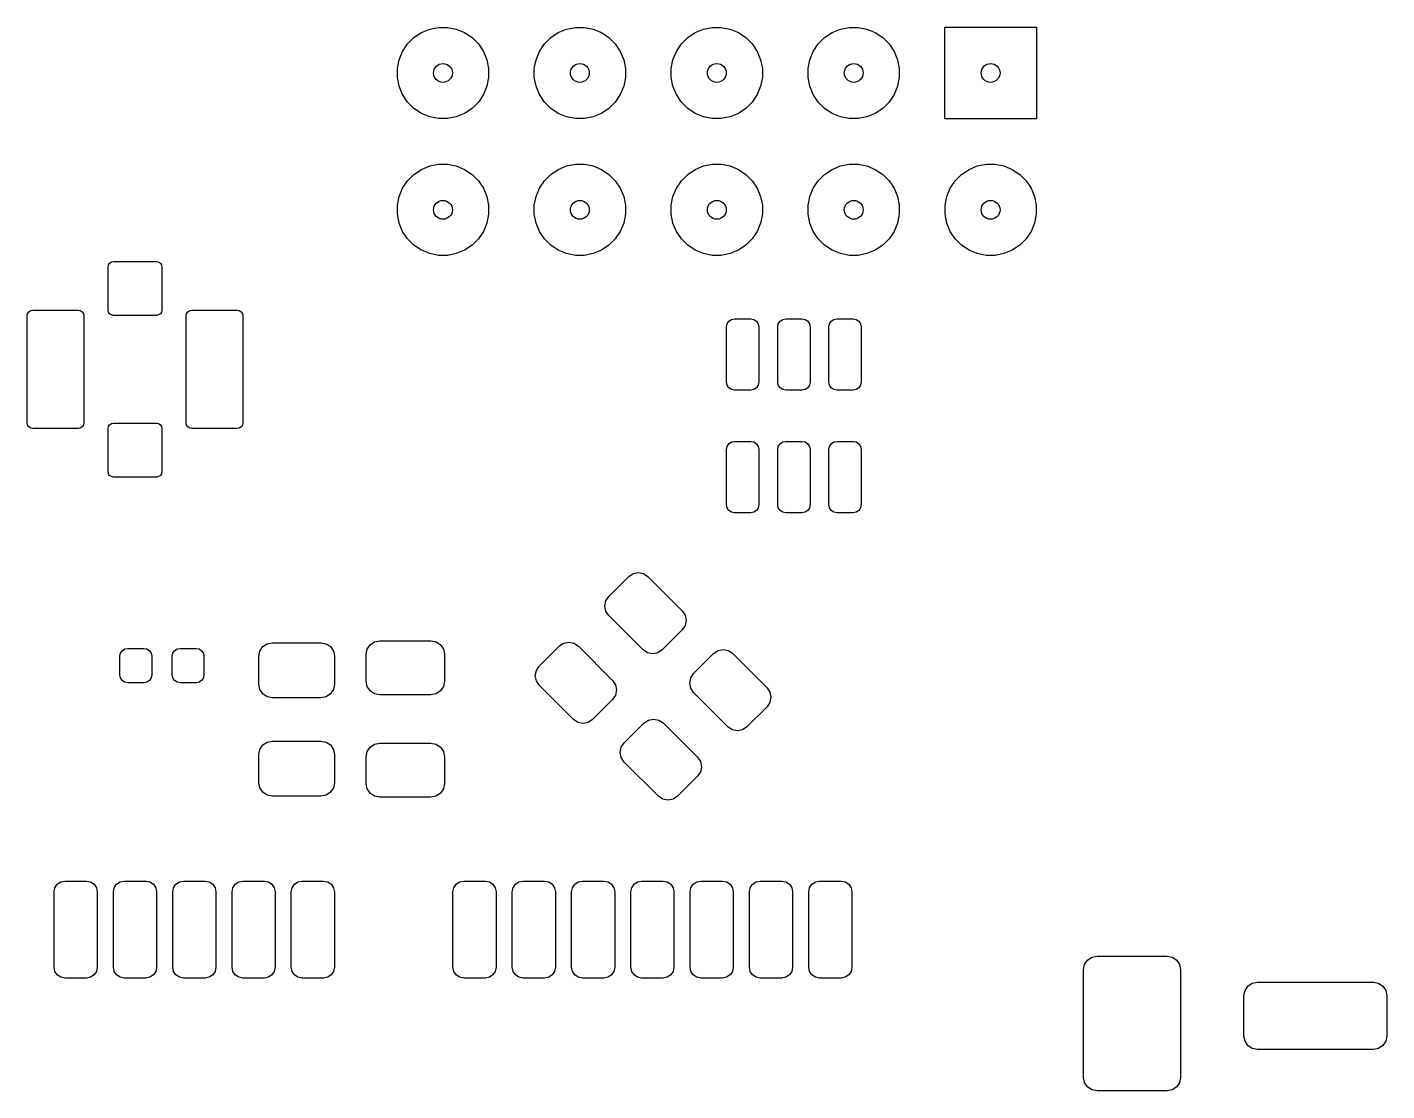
# Model space of a CAD drawing. Header units: inches. Extents: x -1.73 to 1.75, y 0.03 to 4.64.
# Drawn here: x 0.233 to 1.226, y 3.859 to 4.636 of the extents above; entities that cross this region are included whole.
import ezdxf

# ---------------------------------------------------------------- set-up
doc = ezdxf.new("R2010")
doc.units = ezdxf.units.IN
doc.header["$MEASUREMENT"] = 0
doc.layers.add('BLACK', color=250, linetype='CONTINUOUS')

msp = doc.modelspace()

# ---------------------------------------------------------------- linework, layer by layer
at = {"layer": 'BLACK', "linetype": 'CONTINUOUS'}
for p, q in [((0.51114, 4.62359), (0.51578, 4.62823)), ((0.51578, 4.62823), (0.52123, 4.63188)), ((0.52123, 4.63188), (0.52729, 4.63439)), ((0.52729, 4.63439), (0.53373, 4.63567)), ((0.53373, 4.63567), (0.54029, 4.63567)), ((0.54029, 4.63567), (0.54672, 4.63439)), ((0.54672, 4.63439), (0.55278, 4.63188)), ((0.55278, 4.63188), (0.55824, 4.62823)), ((0.55824, 4.62823), (0.56288, 4.62359)), ((0.61114, 4.62359), (0.61578, 4.62823)), ((0.61578, 4.62823), (0.62123, 4.63188)), ((0.62123, 4.63188), (0.62729, 4.63439)), ((0.62729, 4.63439), (0.63373, 4.63567)), ((0.63373, 4.63567), (0.64029, 4.63567)), ((0.64029, 4.63567), (0.64672, 4.63439)), ((0.64672, 4.63439), (0.65278, 4.63188)), ((0.65278, 4.63188), (0.65824, 4.62823)), ((0.65824, 4.62823), (0.66288, 4.62359)), ((0.71114, 4.62359), (0.71578, 4.62823)), ((0.71578, 4.62823), (0.72123, 4.63188)), ((0.72123, 4.63188), (0.72729, 4.63439)), ((0.72729, 4.63439), (0.73373, 4.63567)), ((0.73373, 4.63567), (0.74029, 4.63567)), ((0.74029, 4.63567), (0.74672, 4.63439)), ((0.74672, 4.63439), (0.75278, 4.63188)), ((0.75278, 4.63188), (0.75824, 4.62823)), ((0.75824, 4.62823), (0.76288, 4.62359)), ((0.81114, 4.62359), (0.81578, 4.62823)), ((0.81578, 4.62823), (0.82123, 4.63188)), ((0.82123, 4.63188), (0.82729, 4.63439)), ((0.82729, 4.63439), (0.83373, 4.63567)), ((0.83373, 4.63567), (0.84029, 4.63567)), ((0.84029, 4.63567), (0.84672, 4.63439)), ((0.84672, 4.63439), (0.85278, 4.63188)), ((0.85278, 4.63188), (0.85824, 4.62823)), ((0.85824, 4.62823), (0.86288, 4.62359)), ((0.90354, 4.5689), (0.90354, 4.63583)), ((0.90354, 4.63583), (0.97047, 4.63583)), ((0.97047, 4.63583), (0.97047, 4.5689)), ((0.50498, 4.61208), (0.50749, 4.61814)), ((0.50749, 4.61814), (0.51114, 4.62359)), ((0.56288, 4.62359), (0.56652, 4.61814)), ((0.56652, 4.61814), (0.56903, 4.61208)), ((0.60498, 4.61208), (0.60749, 4.61814)), ((0.60749, 4.61814), (0.61114, 4.62359)), ((0.66288, 4.62359), (0.66652, 4.61814)), ((0.66652, 4.61814), (0.66903, 4.61208)), ((0.70498, 4.61208), (0.70749, 4.61814)), ((0.70749, 4.61814), (0.71114, 4.62359)), ((0.76288, 4.62359), (0.76652, 4.61814)), ((0.76652, 4.61814), (0.76903, 4.61208)), ((0.80498, 4.61208), (0.80749, 4.61814)), ((0.80749, 4.61814), (0.81114, 4.62359)), ((0.86288, 4.62359), (0.86652, 4.61814)), ((0.86652, 4.61814), (0.86903, 4.61208)), ((0.5037, 4.60564), (0.50498, 4.61208)), ((0.56903, 4.61208), (0.57031, 4.60564)), ((0.6037, 4.60564), (0.60498, 4.61208)), ((0.66903, 4.61208), (0.67031, 4.60564)), ((0.7037, 4.60564), (0.70498, 4.61208)), ((0.76903, 4.61208), (0.77031, 4.60564)), ((0.8037, 4.60564), (0.80498, 4.61208)), ((0.86903, 4.61208), (0.87031, 4.60564)), ((0.5037, 4.59908), (0.5037, 4.60564)), ((0.50498, 4.59265), (0.5037, 4.59908)), ((0.57031, 4.59908), (0.56903, 4.59265)), ((0.57031, 4.60564), (0.57031, 4.59908)), ((0.6037, 4.59908), (0.6037, 4.60564)), ((0.60498, 4.59265), (0.6037, 4.59908)), ((0.67031, 4.59908), (0.66903, 4.59265)), ((0.67031, 4.60564), (0.67031, 4.59908)), ((0.7037, 4.59908), (0.7037, 4.60564)), ((0.70498, 4.59265), (0.7037, 4.59908)), ((0.77031, 4.59908), (0.76903, 4.59265)), ((0.77031, 4.60564), (0.77031, 4.59908)), ((0.8037, 4.59908), (0.8037, 4.60564)), ((0.80498, 4.59265), (0.8037, 4.59908)), ((0.87031, 4.59908), (0.86903, 4.59265)), ((0.87031, 4.60564), (0.87031, 4.59908)), ((0.50749, 4.58659), (0.50498, 4.59265)), ((0.56903, 4.59265), (0.56652, 4.58659)), ((0.60749, 4.58659), (0.60498, 4.59265)), ((0.66903, 4.59265), (0.66652, 4.58659)), ((0.70749, 4.58659), (0.70498, 4.59265)), ((0.76903, 4.59265), (0.76652, 4.58659)), ((0.80749, 4.58659), (0.80498, 4.59265)), ((0.86903, 4.59265), (0.86652, 4.58659)), ((0.51114, 4.58113), (0.50749, 4.58659)), ((0.51578, 4.57649), (0.51114, 4.58113)), ((0.56288, 4.58113), (0.55824, 4.57649)), ((0.56652, 4.58659), (0.56288, 4.58113)), ((0.61114, 4.58113), (0.60749, 4.58659)), ((0.61578, 4.57649), (0.61114, 4.58113)), ((0.66288, 4.58113), (0.65824, 4.57649)), ((0.66652, 4.58659), (0.66288, 4.58113)), ((0.71114, 4.58113), (0.70749, 4.58659)), ((0.71578, 4.57649), (0.71114, 4.58113)), ((0.76288, 4.58113), (0.75824, 4.57649)), ((0.76652, 4.58659), (0.76288, 4.58113)), ((0.81114, 4.58113), (0.80749, 4.58659)), ((0.81578, 4.57649), (0.81114, 4.58113)), ((0.86288, 4.58113), (0.85824, 4.57649)), ((0.86652, 4.58659), (0.86288, 4.58113)), ((0.52123, 4.57285), (0.51578, 4.57649)), ((0.52729, 4.57034), (0.52123, 4.57285)), ((0.53373, 4.56906), (0.52729, 4.57034)), ((0.54029, 4.56906), (0.53373, 4.56906)), ((0.54672, 4.57034), (0.54029, 4.56906)), ((0.55278, 4.57285), (0.54672, 4.57034)), ((0.55824, 4.57649), (0.55278, 4.57285)), ((0.62123, 4.57285), (0.61578, 4.57649)), ((0.62729, 4.57034), (0.62123, 4.57285)), ((0.63373, 4.56906), (0.62729, 4.57034)), ((0.64029, 4.56906), (0.63373, 4.56906)), ((0.64672, 4.57034), (0.64029, 4.56906)), ((0.65278, 4.57285), (0.64672, 4.57034)), ((0.65824, 4.57649), (0.65278, 4.57285)), ((0.72123, 4.57285), (0.71578, 4.57649)), ((0.72729, 4.57034), (0.72123, 4.57285)), ((0.73373, 4.56906), (0.72729, 4.57034)), ((0.74029, 4.56906), (0.73373, 4.56906)), ((0.74672, 4.57034), (0.74029, 4.56906)), ((0.75278, 4.57285), (0.74672, 4.57034)), ((0.75824, 4.57649), (0.75278, 4.57285)), ((0.82123, 4.57285), (0.81578, 4.57649)), ((0.82729, 4.57034), (0.82123, 4.57285)), ((0.83373, 4.56906), (0.82729, 4.57034)), ((0.84029, 4.56906), (0.83373, 4.56906)), ((0.84672, 4.57034), (0.84029, 4.56906)), ((0.85278, 4.57285), (0.84672, 4.57034)), ((0.85824, 4.57649), (0.85278, 4.57285)), ((0.97047, 4.5689), (0.90354, 4.5689)), ((0.51578, 4.52823), (0.52123, 4.53188)), ((0.52123, 4.53188), (0.52729, 4.53439)), ((0.52729, 4.53439), (0.53373, 4.53567)), ((0.53373, 4.53567), (0.54029, 4.53567)), ((0.54029, 4.53567), (0.54672, 4.53439)), ((0.54672, 4.53439), (0.55278, 4.53188)), ((0.55278, 4.53188), (0.55824, 4.52823)), ((0.61578, 4.52823), (0.62123, 4.53188)), ((0.62123, 4.53188), (0.62729, 4.53439)), ((0.62729, 4.53439), (0.63373, 4.53567)), ((0.63373, 4.53567), (0.64029, 4.53567)), ((0.64029, 4.53567), (0.64672, 4.53439)), ((0.64672, 4.53439), (0.65278, 4.53188)), ((0.65278, 4.53188), (0.65824, 4.52823)), ((0.71578, 4.52823), (0.72123, 4.53188)), ((0.72123, 4.53188), (0.72729, 4.53439)), ((0.72729, 4.53439), (0.73373, 4.53567)), ((0.73373, 4.53567), (0.74029, 4.53567)), ((0.74029, 4.53567), (0.74672, 4.53439)), ((0.74672, 4.53439), (0.75278, 4.53188)), ((0.75278, 4.53188), (0.75824, 4.52823)), ((0.81578, 4.52823), (0.82123, 4.53188)), ((0.82123, 4.53188), (0.82729, 4.53439)), ((0.82729, 4.53439), (0.83373, 4.53567)), ((0.83373, 4.53567), (0.84029, 4.53567)), ((0.84029, 4.53567), (0.84672, 4.53439)), ((0.84672, 4.53439), (0.85278, 4.53188)), ((0.85278, 4.53188), (0.85824, 4.52823)), ((0.91578, 4.52823), (0.92123, 4.53188)), ((0.92123, 4.53188), (0.92729, 4.53439)), ((0.92729, 4.53439), (0.93373, 4.53567)), ((0.93373, 4.53567), (0.94029, 4.53567)), ((0.94029, 4.53567), (0.94672, 4.53439)), ((0.94672, 4.53439), (0.95278, 4.53188)), ((0.95278, 4.53188), (0.95824, 4.52823)), ((0.50749, 4.51814), (0.51114, 4.52359)), ((0.51114, 4.52359), (0.51578, 4.52823)), ((0.55824, 4.52823), (0.56288, 4.52359)), ((0.56288, 4.52359), (0.56652, 4.51814)), ((0.60749, 4.51814), (0.61114, 4.52359)), ((0.61114, 4.52359), (0.61578, 4.52823)), ((0.65824, 4.52823), (0.66288, 4.52359)), ((0.66288, 4.52359), (0.66652, 4.51814)), ((0.70749, 4.51814), (0.71114, 4.52359)), ((0.71114, 4.52359), (0.71578, 4.52823)), ((0.75824, 4.52823), (0.76288, 4.52359)), ((0.76288, 4.52359), (0.76652, 4.51814)), ((0.80749, 4.51814), (0.81114, 4.52359)), ((0.81114, 4.52359), (0.81578, 4.52823)), ((0.85824, 4.52823), (0.86288, 4.52359)), ((0.86288, 4.52359), (0.86652, 4.51814)), ((0.90749, 4.51814), (0.91114, 4.52359)), ((0.91114, 4.52359), (0.91578, 4.52823)), ((0.95824, 4.52823), (0.96288, 4.52359)), ((0.96288, 4.52359), (0.96652, 4.51814)), ((0.5037, 4.50564), (0.50498, 4.51208)), ((0.50498, 4.51208), (0.50749, 4.51814)), ((0.56652, 4.51814), (0.56903, 4.51208)), ((0.56903, 4.51208), (0.57031, 4.50564)), ((0.6037, 4.50564), (0.60498, 4.51208)), ((0.60498, 4.51208), (0.60749, 4.51814)), ((0.66652, 4.51814), (0.66903, 4.51208)), ((0.66903, 4.51208), (0.67031, 4.50564)), ((0.7037, 4.50564), (0.70498, 4.51208)), ((0.70498, 4.51208), (0.70749, 4.51814)), ((0.76652, 4.51814), (0.76903, 4.51208)), ((0.76903, 4.51208), (0.77031, 4.50564)), ((0.8037, 4.50564), (0.80498, 4.51208)), ((0.80498, 4.51208), (0.80749, 4.51814)), ((0.86652, 4.51814), (0.86903, 4.51208)), ((0.86903, 4.51208), (0.87031, 4.50564)), ((0.9037, 4.50564), (0.90498, 4.51208)), ((0.90498, 4.51208), (0.90749, 4.51814)), ((0.96652, 4.51814), (0.96903, 4.51208)), ((0.96903, 4.51208), (0.97031, 4.50564)), ((0.5037, 4.49908), (0.5037, 4.50564)), ((0.50498, 4.49265), (0.5037, 4.49908)), ((0.57031, 4.49908), (0.56903, 4.49265)), ((0.57031, 4.50564), (0.57031, 4.49908)), ((0.6037, 4.49908), (0.6037, 4.50564)), ((0.60498, 4.49265), (0.6037, 4.49908)), ((0.67031, 4.49908), (0.66903, 4.49265)), ((0.67031, 4.50564), (0.67031, 4.49908)), ((0.7037, 4.49908), (0.7037, 4.50564)), ((0.70498, 4.49265), (0.7037, 4.49908)), ((0.77031, 4.49908), (0.76903, 4.49265)), ((0.77031, 4.50564), (0.77031, 4.49908)), ((0.8037, 4.49908), (0.8037, 4.50564)), ((0.80498, 4.49265), (0.8037, 4.49908)), ((0.87031, 4.49908), (0.86903, 4.49265)), ((0.87031, 4.50564), (0.87031, 4.49908)), ((0.9037, 4.49908), (0.9037, 4.50564)), ((0.90498, 4.49265), (0.9037, 4.49908)), ((0.97031, 4.49908), (0.96903, 4.49265)), ((0.97031, 4.50564), (0.97031, 4.49908)), ((0.50749, 4.48659), (0.50498, 4.49265)), ((0.56903, 4.49265), (0.56652, 4.48659)), ((0.60749, 4.48659), (0.60498, 4.49265)), ((0.66903, 4.49265), (0.66652, 4.48659)), ((0.70749, 4.48659), (0.70498, 4.49265)), ((0.76903, 4.49265), (0.76652, 4.48659)), ((0.80749, 4.48659), (0.80498, 4.49265)), ((0.86903, 4.49265), (0.86652, 4.48659)), ((0.90749, 4.48659), (0.90498, 4.49265)), ((0.96903, 4.49265), (0.96652, 4.48659)), ((0.51114, 4.48113), (0.50749, 4.48659)), ((0.51578, 4.47649), (0.51114, 4.48113)), ((0.56288, 4.48113), (0.55824, 4.47649)), ((0.56652, 4.48659), (0.56288, 4.48113)), ((0.61114, 4.48113), (0.60749, 4.48659)), ((0.61578, 4.47649), (0.61114, 4.48113)), ((0.66288, 4.48113), (0.65824, 4.47649)), ((0.66652, 4.48659), (0.66288, 4.48113)), ((0.71114, 4.48113), (0.70749, 4.48659)), ((0.71578, 4.47649), (0.71114, 4.48113)), ((0.76288, 4.48113), (0.75824, 4.47649)), ((0.76652, 4.48659), (0.76288, 4.48113)), ((0.81114, 4.48113), (0.80749, 4.48659)), ((0.81578, 4.47649), (0.81114, 4.48113)), ((0.86288, 4.48113), (0.85824, 4.47649)), ((0.86652, 4.48659), (0.86288, 4.48113)), ((0.91114, 4.48113), (0.90749, 4.48659)), ((0.91578, 4.47649), (0.91114, 4.48113)), ((0.96288, 4.48113), (0.95824, 4.47649)), ((0.96652, 4.48659), (0.96288, 4.48113)), ((0.52123, 4.47285), (0.51578, 4.47649)), ((0.52729, 4.47034), (0.52123, 4.47285)), ((0.53373, 4.46906), (0.52729, 4.47034)), ((0.54029, 4.46906), (0.53373, 4.46906)), ((0.54672, 4.47034), (0.54029, 4.46906)), ((0.55278, 4.47285), (0.54672, 4.47034)), ((0.55824, 4.47649), (0.55278, 4.47285)), ((0.62123, 4.47285), (0.61578, 4.47649)), ((0.62729, 4.47034), (0.62123, 4.47285)), ((0.63373, 4.46906), (0.62729, 4.47034)), ((0.64029, 4.46906), (0.63373, 4.46906)), ((0.64672, 4.47034), (0.64029, 4.46906)), ((0.65278, 4.47285), (0.64672, 4.47034)), ((0.65824, 4.47649), (0.65278, 4.47285)), ((0.72123, 4.47285), (0.71578, 4.47649)), ((0.72729, 4.47034), (0.72123, 4.47285)), ((0.73373, 4.46906), (0.72729, 4.47034)), ((0.74029, 4.46906), (0.73373, 4.46906)), ((0.74672, 4.47034), (0.74029, 4.46906)), ((0.75278, 4.47285), (0.74672, 4.47034)), ((0.75824, 4.47649), (0.75278, 4.47285)), ((0.82123, 4.47285), (0.81578, 4.47649)), ((0.82729, 4.47034), (0.82123, 4.47285)), ((0.83373, 4.46906), (0.82729, 4.47034)), ((0.84029, 4.46906), (0.83373, 4.46906)), ((0.84672, 4.47034), (0.84029, 4.46906)), ((0.85278, 4.47285), (0.84672, 4.47034)), ((0.85824, 4.47649), (0.85278, 4.47285)), ((0.92123, 4.47285), (0.91578, 4.47649)), ((0.92729, 4.47034), (0.92123, 4.47285)), ((0.93373, 4.46906), (0.92729, 4.47034)), ((0.94029, 4.46906), (0.93373, 4.46906)), ((0.94672, 4.47034), (0.94029, 4.46906)), ((0.95278, 4.47285), (0.94672, 4.47034)), ((0.95824, 4.47649), (0.95278, 4.47285)), ((0.29236, 4.46063), (0.29266, 4.46214)), ((0.29236, 4.42913), (0.29236, 4.46063)), ((0.29266, 4.46214), (0.29351, 4.46341)), ((0.29351, 4.46341), (0.29479, 4.46427)), ((0.29479, 4.46427), (0.29629, 4.46457)), ((0.29629, 4.46457), (0.32779, 4.46457)), ((0.32779, 4.46457), (0.3293, 4.46427)), ((0.3293, 4.46427), (0.33057, 4.46341)), ((0.33057, 4.46341), (0.33143, 4.46214)), ((0.33143, 4.46214), (0.33173, 4.46063)), ((0.33173, 4.46063), (0.33173, 4.42913)), ((0.2333, 4.425), (0.23361, 4.42658)), ((0.2333, 4.34665), (0.2333, 4.425)), ((0.23361, 4.42658), (0.23451, 4.42792)), ((0.23451, 4.42792), (0.23585, 4.42882)), ((0.23585, 4.42882), (0.23743, 4.42913)), ((0.23743, 4.42913), (0.27051, 4.42913)), ((0.27051, 4.42913), (0.27209, 4.42882)), ((0.27209, 4.42882), (0.27343, 4.42792)), ((0.27343, 4.42792), (0.27432, 4.42658)), ((0.27432, 4.42658), (0.27464, 4.425)), ((0.27464, 4.425), (0.27464, 4.34665)), ((0.29266, 4.42763), (0.29236, 4.42913)), ((0.29351, 4.42635), (0.29266, 4.42763)), ((0.29479, 4.4255), (0.29351, 4.42635)), ((0.29629, 4.4252), (0.29479, 4.4255)), ((0.32779, 4.4252), (0.29629, 4.4252)), ((0.3293, 4.4255), (0.32779, 4.4252)), ((0.33057, 4.42635), (0.3293, 4.4255)), ((0.33143, 4.42763), (0.33057, 4.42635)), ((0.33173, 4.42913), (0.33143, 4.42763)), ((0.34944, 4.425), (0.34976, 4.42658)), ((0.34944, 4.34665), (0.34944, 4.425)), ((0.34976, 4.42658), (0.35065, 4.42792)), ((0.35065, 4.42792), (0.35199, 4.42882)), ((0.35199, 4.42882), (0.35358, 4.42913)), ((0.35358, 4.42913), (0.38665, 4.42913)), ((0.38665, 4.42913), (0.38823, 4.42882)), ((0.38823, 4.42882), (0.38957, 4.42792)), ((0.38957, 4.42792), (0.39047, 4.42658)), ((0.39047, 4.42658), (0.39078, 4.425)), ((0.39078, 4.425), (0.39078, 4.34665)), ((0.74454, 4.41909), (0.74582, 4.42101)), ((0.74582, 4.42101), (0.74774, 4.42229)), ((0.74774, 4.42229), (0.75, 4.42274)), ((0.75, 4.42274), (0.76181, 4.42274)), ((0.76181, 4.42274), (0.76407, 4.42229)), ((0.76407, 4.42229), (0.76599, 4.42101)), ((0.76599, 4.42101), (0.76727, 4.41909)), ((0.78195, 4.41909), (0.78323, 4.42101)), ((0.78323, 4.42101), (0.78514, 4.42229)), ((0.78514, 4.42229), (0.7874, 4.42274)), ((0.7874, 4.42274), (0.79921, 4.42274)), ((0.79921, 4.42274), (0.80147, 4.42229)), ((0.80147, 4.42229), (0.80339, 4.42101)), ((0.80339, 4.42101), (0.80467, 4.41909)), ((0.81935, 4.41909), (0.82063, 4.42101)), ((0.82063, 4.42101), (0.82254, 4.42229)), ((0.82254, 4.42229), (0.8248, 4.42274)), ((0.8248, 4.42274), (0.83661, 4.42274)), ((0.83661, 4.42274), (0.83887, 4.42229)), ((0.83887, 4.42229), (0.84079, 4.42101)), ((0.84079, 4.42101), (0.84207, 4.41909)), ((0.74409, 4.41683), (0.74454, 4.41909)), ((0.74409, 4.37648), (0.74409, 4.41683)), ((0.76727, 4.41909), (0.76772, 4.41683)), ((0.76772, 4.41683), (0.76772, 4.37648)), ((0.7815, 4.41683), (0.78195, 4.41909)), ((0.7815, 4.37648), (0.7815, 4.41683)), ((0.80467, 4.41909), (0.80512, 4.41683)), ((0.80512, 4.41683), (0.80512, 4.37648)), ((0.8189, 4.41683), (0.81935, 4.41909)), ((0.8189, 4.37648), (0.8189, 4.41683)), ((0.84207, 4.41909), (0.84252, 4.41683)), ((0.84252, 4.41683), (0.84252, 4.37648)), ((0.74454, 4.37422), (0.74409, 4.37648)), ((0.74582, 4.3723), (0.74454, 4.37422)), ((0.74774, 4.37102), (0.74582, 4.3723)), ((0.75, 4.37057), (0.74774, 4.37102)), ((0.76181, 4.37057), (0.75, 4.37057)), ((0.76407, 4.37102), (0.76181, 4.37057)), ((0.76599, 4.3723), (0.76407, 4.37102)), ((0.76727, 4.37422), (0.76599, 4.3723)), ((0.76772, 4.37648), (0.76727, 4.37422)), ((0.78195, 4.37422), (0.7815, 4.37648)), ((0.78323, 4.3723), (0.78195, 4.37422)), ((0.78514, 4.37102), (0.78323, 4.3723)), ((0.7874, 4.37057), (0.78514, 4.37102)), ((0.79921, 4.37057), (0.7874, 4.37057)), ((0.80147, 4.37102), (0.79921, 4.37057)), ((0.80339, 4.3723), (0.80147, 4.37102)), ((0.80467, 4.37422), (0.80339, 4.3723)), ((0.80512, 4.37648), (0.80467, 4.37422)), ((0.81935, 4.37422), (0.8189, 4.37648)), ((0.82063, 4.3723), (0.81935, 4.37422)), ((0.82254, 4.37102), (0.82063, 4.3723)), ((0.8248, 4.37057), (0.82254, 4.37102)), ((0.83661, 4.37057), (0.8248, 4.37057)), ((0.83887, 4.37102), (0.83661, 4.37057)), ((0.84079, 4.3723), (0.83887, 4.37102)), ((0.84207, 4.37422), (0.84079, 4.3723)), ((0.84252, 4.37648), (0.84207, 4.37422)), ((0.23361, 4.34507), (0.2333, 4.34665)), ((0.23451, 4.34373), (0.23361, 4.34507)), ((0.23585, 4.34283), (0.23451, 4.34373)), ((0.23743, 4.34252), (0.23585, 4.34283)), ((0.27051, 4.34252), (0.23743, 4.34252)), ((0.27209, 4.34283), (0.27051, 4.34252)), ((0.27343, 4.34373), (0.27209, 4.34283)), ((0.27432, 4.34507), (0.27343, 4.34373)), ((0.27464, 4.34665), (0.27432, 4.34507)), ((0.29236, 4.34252), (0.29266, 4.34403)), ((0.29236, 4.31102), (0.29236, 4.34252)), ((0.29266, 4.34403), (0.29351, 4.3453)), ((0.29351, 4.3453), (0.29479, 4.34616)), ((0.29479, 4.34616), (0.29629, 4.34646)), ((0.29629, 4.34646), (0.32779, 4.34646)), ((0.32779, 4.34646), (0.3293, 4.34616)), ((0.3293, 4.34616), (0.33057, 4.3453)), ((0.33057, 4.3453), (0.33143, 4.34403)), ((0.33143, 4.34403), (0.33173, 4.34252)), ((0.33173, 4.34252), (0.33173, 4.31102)), ((0.34976, 4.34507), (0.34944, 4.34665)), ((0.35065, 4.34373), (0.34976, 4.34507)), ((0.35199, 4.34283), (0.35065, 4.34373)), ((0.35358, 4.34252), (0.35199, 4.34283)), ((0.38665, 4.34252), (0.35358, 4.34252)), ((0.38823, 4.34283), (0.38665, 4.34252)), ((0.38957, 4.34373), (0.38823, 4.34283)), ((0.39047, 4.34507), (0.38957, 4.34373)), ((0.39078, 4.34665), (0.39047, 4.34507)), ((0.74454, 4.32952), (0.74582, 4.33144)), ((0.74582, 4.33144), (0.74774, 4.33272)), ((0.74774, 4.33272), (0.75, 4.33317)), ((0.75, 4.33317), (0.76181, 4.33317)), ((0.76181, 4.33317), (0.76407, 4.33272)), ((0.76407, 4.33272), (0.76599, 4.33144)), ((0.76599, 4.33144), (0.76727, 4.32952)), ((0.78195, 4.32952), (0.78323, 4.33144)), ((0.78323, 4.33144), (0.78514, 4.33272)), ((0.78514, 4.33272), (0.7874, 4.33317)), ((0.7874, 4.33317), (0.79921, 4.33317)), ((0.79921, 4.33317), (0.80147, 4.33272)), ((0.80147, 4.33272), (0.80339, 4.33144)), ((0.80339, 4.33144), (0.80467, 4.32952)), ((0.81935, 4.32952), (0.82063, 4.33144)), ((0.82063, 4.33144), (0.82254, 4.33272)), ((0.82254, 4.33272), (0.8248, 4.33317)), ((0.8248, 4.33317), (0.83661, 4.33317)), ((0.83661, 4.33317), (0.83887, 4.33272)), ((0.83887, 4.33272), (0.84079, 4.33144)), ((0.84079, 4.33144), (0.84207, 4.32952)), ((0.74409, 4.32726), (0.74454, 4.32952)), ((0.74409, 4.28691), (0.74409, 4.32726)), ((0.76727, 4.32952), (0.76772, 4.32726)), ((0.76772, 4.32726), (0.76772, 4.28691)), ((0.7815, 4.32726), (0.78195, 4.32952)), ((0.7815, 4.28691), (0.7815, 4.32726)), ((0.80467, 4.32952), (0.80512, 4.32726)), ((0.80512, 4.32726), (0.80512, 4.28691)), ((0.8189, 4.32726), (0.81935, 4.32952)), ((0.8189, 4.28691), (0.8189, 4.32726)), ((0.84207, 4.32952), (0.84252, 4.32726)), ((0.84252, 4.32726), (0.84252, 4.28691)), ((0.29266, 4.30952), (0.29236, 4.31102)), ((0.33173, 4.31102), (0.33143, 4.30952)), ((0.29351, 4.30824), (0.29266, 4.30952)), ((0.29479, 4.30739), (0.29351, 4.30824)), ((0.29629, 4.30709), (0.29479, 4.30739)), ((0.32779, 4.30709), (0.29629, 4.30709)), ((0.3293, 4.30739), (0.32779, 4.30709)), ((0.33057, 4.30824), (0.3293, 4.30739)), ((0.33143, 4.30952), (0.33057, 4.30824)), ((0.74454, 4.28465), (0.74409, 4.28691)), ((0.74582, 4.28273), (0.74454, 4.28465)), ((0.74774, 4.28145), (0.74582, 4.28273)), ((0.75, 4.281), (0.74774, 4.28145)), ((0.76181, 4.281), (0.75, 4.281)), ((0.76407, 4.28145), (0.76181, 4.281)), ((0.76599, 4.28273), (0.76407, 4.28145)), ((0.76727, 4.28465), (0.76599, 4.28273)), ((0.76772, 4.28691), (0.76727, 4.28465)), ((0.78195, 4.28465), (0.7815, 4.28691)), ((0.78323, 4.28273), (0.78195, 4.28465)), ((0.78514, 4.28145), (0.78323, 4.28273)), ((0.7874, 4.281), (0.78514, 4.28145)), ((0.79921, 4.281), (0.7874, 4.281)), ((0.80147, 4.28145), (0.79921, 4.281)), ((0.80339, 4.28273), (0.80147, 4.28145)), ((0.80467, 4.28465), (0.80339, 4.28273)), ((0.80512, 4.28691), (0.80467, 4.28465)), ((0.81935, 4.28465), (0.8189, 4.28691)), ((0.82063, 4.28273), (0.81935, 4.28465)), ((0.82254, 4.28145), (0.82063, 4.28273)), ((0.8248, 4.281), (0.82254, 4.28145)), ((0.83661, 4.281), (0.8248, 4.281)), ((0.83887, 4.28145), (0.83661, 4.281)), ((0.84079, 4.28273), (0.83887, 4.28145)), ((0.84207, 4.28465), (0.84079, 4.28273)), ((0.84252, 4.28691), (0.84207, 4.28465)), ((0.65815, 4.21973), (0.67276, 4.23434)), ((0.67276, 4.23434), (0.67596, 4.23648)), ((0.67596, 4.23648), (0.67972, 4.23723)), ((0.67972, 4.23723), (0.68349, 4.23648)), ((0.68349, 4.23648), (0.68668, 4.23434)), ((0.68668, 4.23434), (0.71174, 4.20929)), ((0.65526, 4.21277), (0.65601, 4.21653)), ((0.65601, 4.209), (0.65526, 4.21277)), ((0.65601, 4.21653), (0.65815, 4.21973)), ((0.65815, 4.20581), (0.65601, 4.209)), ((0.6832, 4.18075), (0.65815, 4.20581)), ((0.71174, 4.20929), (0.71387, 4.20609)), ((0.71387, 4.20609), (0.71462, 4.20233)), ((0.71462, 4.20233), (0.71387, 4.19856)), ((0.71174, 4.19537), (0.69712, 4.18075)), ((0.71387, 4.19856), (0.71174, 4.19537)), ((0.30272, 4.18019), (0.3046, 4.18145)), ((0.3046, 4.18145), (0.30682, 4.18189)), ((0.30682, 4.18189), (0.31844, 4.18189)), ((0.31844, 4.18189), (0.32066, 4.18145)), ((0.32066, 4.18145), (0.32254, 4.18019)), ((0.34091, 4.18019), (0.34279, 4.18145)), ((0.34279, 4.18145), (0.34501, 4.18189)), ((0.34501, 4.18189), (0.35663, 4.18189)), ((0.35663, 4.18189), (0.35885, 4.18145)), ((0.35885, 4.18145), (0.36073, 4.18019)), ((0.40334, 4.17995), (0.40547, 4.18314)), ((0.40547, 4.18314), (0.40867, 4.18527)), ((0.40867, 4.18527), (0.41243, 4.18602)), ((0.41243, 4.18602), (0.44787, 4.18602)), ((0.44787, 4.18602), (0.45163, 4.18527)), ((0.45163, 4.18527), (0.45483, 4.18314)), ((0.45483, 4.18314), (0.45696, 4.17995)), ((0.481, 4.17753), (0.48175, 4.1813)), ((0.48175, 4.1813), (0.48388, 4.18449)), ((0.48388, 4.18449), (0.48708, 4.18662)), ((0.48708, 4.18662), (0.49084, 4.18737)), ((0.49084, 4.18737), (0.52824, 4.18737)), ((0.52824, 4.18737), (0.53201, 4.18662)), ((0.53201, 4.18662), (0.5352, 4.18449)), ((0.5352, 4.18449), (0.53734, 4.1813)), ((0.53734, 4.1813), (0.53809, 4.17753)), ((0.60734, 4.16892), (0.62196, 4.18354)), ((0.62196, 4.18354), (0.62515, 4.18567)), ((0.62515, 4.18567), (0.62892, 4.18642)), ((0.62892, 4.18642), (0.63268, 4.18567)), ((0.63268, 4.18567), (0.63588, 4.18354)), ((0.63588, 4.18354), (0.66093, 4.15848)), ((0.73791, 4.18032), (0.74167, 4.18106)), ((0.74167, 4.18106), (0.74544, 4.18032)), ((0.30102, 4.17608), (0.30146, 4.1783)), ((0.30102, 4.1625), (0.30102, 4.17608)), ((0.30146, 4.1783), (0.30272, 4.18019)), ((0.32254, 4.18019), (0.3238, 4.1783)), ((0.3238, 4.1783), (0.32425, 4.17608)), ((0.32425, 4.17608), (0.32425, 4.1625)), ((0.33921, 4.17608), (0.33965, 4.1783)), ((0.33921, 4.1625), (0.33921, 4.17608)), ((0.33965, 4.1783), (0.34091, 4.18019)), ((0.36073, 4.18019), (0.36199, 4.1783)), ((0.36199, 4.1783), (0.36243, 4.17608)), ((0.36243, 4.17608), (0.36243, 4.1625)), ((0.40259, 4.17618), (0.40334, 4.17995)), ((0.40259, 4.15551), (0.40259, 4.17618)), ((0.45696, 4.17995), (0.45771, 4.17618)), ((0.45771, 4.17618), (0.45771, 4.15551)), ((0.481, 4.15784), (0.481, 4.17753)), ((0.53809, 4.17753), (0.53809, 4.15784)), ((0.6864, 4.17862), (0.6832, 4.18075)), ((0.69016, 4.17787), (0.6864, 4.17862)), ((0.69393, 4.17862), (0.69016, 4.17787)), ((0.69712, 4.18075), (0.69393, 4.17862)), ((0.7201, 4.16357), (0.73471, 4.17818)), ((0.73471, 4.17818), (0.73791, 4.18032)), ((0.74544, 4.18032), (0.74863, 4.17818)), ((0.74863, 4.17818), (0.77369, 4.15313)), ((0.30146, 4.16028), (0.30102, 4.1625)), ((0.32425, 4.1625), (0.3238, 4.16028)), ((0.33965, 4.16028), (0.33921, 4.1625)), ((0.36243, 4.1625), (0.36199, 4.16028)), ((0.60446, 4.16196), (0.60521, 4.16573)), ((0.60521, 4.1582), (0.60446, 4.16196)), ((0.60521, 4.16573), (0.60734, 4.16892)), ((0.71796, 4.16037), (0.7201, 4.16357)), ((0.30272, 4.15839), (0.30146, 4.16028)), ((0.3046, 4.15713), (0.30272, 4.15839)), ((0.30682, 4.15669), (0.3046, 4.15713)), ((0.31844, 4.15669), (0.30682, 4.15669)), ((0.32066, 4.15713), (0.31844, 4.15669)), ((0.32254, 4.15839), (0.32066, 4.15713)), ((0.3238, 4.16028), (0.32254, 4.15839)), ((0.34091, 4.15839), (0.33965, 4.16028)), ((0.34279, 4.15713), (0.34091, 4.15839)), ((0.34501, 4.15669), (0.34279, 4.15713)), ((0.35663, 4.15669), (0.34501, 4.15669)), ((0.35885, 4.15713), (0.35663, 4.15669)), ((0.36073, 4.15839), (0.35885, 4.15713)), ((0.36199, 4.16028), (0.36073, 4.15839)), ((0.40334, 4.15175), (0.40259, 4.15551)), ((0.40547, 4.14855), (0.40334, 4.15175)), ((0.45696, 4.15175), (0.45483, 4.14855)), ((0.45771, 4.15551), (0.45696, 4.15175)), ((0.48175, 4.15408), (0.481, 4.15784)), ((0.48388, 4.15088), (0.48175, 4.15408)), ((0.53734, 4.15408), (0.5352, 4.15088)), ((0.53809, 4.15784), (0.53734, 4.15408)), ((0.60734, 4.155), (0.60521, 4.1582)), ((0.6324, 4.12995), (0.60734, 4.155)), ((0.66093, 4.15848), (0.66307, 4.15529)), ((0.66307, 4.15529), (0.66381, 4.15152)), ((0.66381, 4.15152), (0.66307, 4.14776)), ((0.71721, 4.15661), (0.71796, 4.16037)), ((0.71796, 4.15284), (0.71721, 4.15661)), ((0.7201, 4.14965), (0.71796, 4.15284)), ((0.77369, 4.15313), (0.77582, 4.14993)), ((0.40867, 4.14642), (0.40547, 4.14855)), ((0.41243, 4.14567), (0.40867, 4.14642)), ((0.44787, 4.14567), (0.41243, 4.14567)), ((0.45163, 4.14642), (0.44787, 4.14567)), ((0.45483, 4.14855), (0.45163, 4.14642)), ((0.48708, 4.14875), (0.48388, 4.15088)), ((0.49084, 4.148), (0.48708, 4.14875)), ((0.52824, 4.148), (0.49084, 4.148)), ((0.53201, 4.14875), (0.52824, 4.148)), ((0.5352, 4.15088), (0.53201, 4.14875)), ((0.66093, 4.14456), (0.64632, 4.12995)), ((0.66307, 4.14776), (0.66093, 4.14456)), ((0.74515, 4.12459), (0.7201, 4.14965)), ((0.77582, 4.1424), (0.77369, 4.13921)), ((0.77582, 4.14993), (0.77657, 4.14617)), ((0.77657, 4.14617), (0.77582, 4.1424)), ((0.77369, 4.13921), (0.75907, 4.12459)), ((0.63559, 4.12781), (0.6324, 4.12995)), ((0.63936, 4.12706), (0.63559, 4.12781)), ((0.64312, 4.12781), (0.63936, 4.12706)), ((0.64632, 4.12995), (0.64312, 4.12781)), ((0.66929, 4.11276), (0.68391, 4.12738)), ((0.68391, 4.12738), (0.6871, 4.12951)), ((0.6871, 4.12951), (0.69087, 4.13026)), ((0.69087, 4.13026), (0.69463, 4.12951)), ((0.69463, 4.12951), (0.69783, 4.12738)), ((0.69783, 4.12738), (0.72288, 4.10232)), ((0.74835, 4.12246), (0.74515, 4.12459)), ((0.75211, 4.12171), (0.74835, 4.12246)), ((0.75588, 4.12246), (0.75211, 4.12171)), ((0.75907, 4.12459), (0.75588, 4.12246)), ((0.40547, 4.11129), (0.40867, 4.11342)), ((0.40867, 4.11342), (0.41243, 4.11417)), ((0.41243, 4.11417), (0.44787, 4.11417)), ((0.44787, 4.11417), (0.45163, 4.11342)), ((0.45163, 4.11342), (0.45483, 4.11129)), ((0.48388, 4.10969), (0.48708, 4.11182)), ((0.48708, 4.11182), (0.49084, 4.11257)), ((0.49084, 4.11257), (0.52824, 4.11257)), ((0.52824, 4.11257), (0.53201, 4.11182)), ((0.53201, 4.11182), (0.5352, 4.10969)), ((0.66716, 4.10957), (0.66929, 4.11276)), ((0.40259, 4.10433), (0.40334, 4.1081)), ((0.40259, 4.08366), (0.40259, 4.10433)), ((0.40334, 4.1081), (0.40547, 4.11129)), ((0.45483, 4.11129), (0.45696, 4.1081)), ((0.45696, 4.1081), (0.45771, 4.10433)), ((0.45771, 4.10433), (0.45771, 4.08366)), ((0.481, 4.10273), (0.48175, 4.10649)), ((0.481, 4.08304), (0.481, 4.10273)), ((0.48175, 4.10649), (0.48388, 4.10969)), ((0.5352, 4.10969), (0.53734, 4.10649)), ((0.53734, 4.10649), (0.53809, 4.10273)), ((0.53809, 4.10273), (0.53809, 4.08304)), ((0.66641, 4.1058), (0.66716, 4.10957)), ((0.66716, 4.10203), (0.66641, 4.1058)), ((0.66929, 4.09884), (0.66716, 4.10203)), ((0.72288, 4.10232), (0.72501, 4.09913)), ((0.69435, 4.07379), (0.66929, 4.09884)), ((0.72501, 4.09913), (0.72576, 4.09536)), ((0.72576, 4.09536), (0.72501, 4.09159)), ((0.40334, 4.07989), (0.40259, 4.08366)), ((0.45771, 4.08366), (0.45696, 4.07989)), ((0.48175, 4.07927), (0.481, 4.08304)), ((0.53809, 4.08304), (0.53734, 4.07927)), ((0.72288, 4.0884), (0.70827, 4.07379)), ((0.72501, 4.09159), (0.72288, 4.0884)), ((0.40547, 4.0767), (0.40334, 4.07989)), ((0.40867, 4.07457), (0.40547, 4.0767)), ((0.41243, 4.07382), (0.40867, 4.07457)), ((0.44787, 4.07382), (0.41243, 4.07382)), ((0.45163, 4.07457), (0.44787, 4.07382)), ((0.45483, 4.0767), (0.45163, 4.07457)), ((0.45696, 4.07989), (0.45483, 4.0767)), ((0.48388, 4.07608), (0.48175, 4.07927)), ((0.48708, 4.07395), (0.48388, 4.07608)), ((0.49084, 4.0732), (0.48708, 4.07395)), ((0.52824, 4.0732), (0.49084, 4.0732)), ((0.53201, 4.07395), (0.52824, 4.0732)), ((0.5352, 4.07608), (0.53201, 4.07395)), ((0.53734, 4.07927), (0.5352, 4.07608)), ((0.69754, 4.07165), (0.69435, 4.07379)), ((0.70827, 4.07379), (0.70507, 4.07165)), ((0.70131, 4.0709), (0.69754, 4.07165)), ((0.70507, 4.07165), (0.70131, 4.0709)), ((0.25299, 4.00394), (0.25358, 4.00695)), ((0.25299, 3.94882), (0.25299, 4.00394)), ((0.25358, 4.00695), (0.25529, 4.0095)), ((0.25529, 4.0095), (0.25785, 4.01121)), ((0.25785, 4.01121), (0.26086, 4.01181)), ((0.26086, 4.01181), (0.27661, 4.01181)), ((0.27661, 4.01181), (0.27962, 4.01121)), ((0.27962, 4.01121), (0.28218, 4.0095)), ((0.28218, 4.0095), (0.28388, 4.00695)), ((0.28388, 4.00695), (0.28448, 4.00394)), ((0.28448, 4.00394), (0.28448, 3.94882)), ((0.29629, 4.00394), (0.29689, 4.00695)), ((0.29629, 3.94882), (0.29629, 4.00394)), ((0.29689, 4.00695), (0.2986, 4.0095)), ((0.2986, 4.0095), (0.30115, 4.01121)), ((0.30115, 4.01121), (0.30417, 4.01181)), ((0.30417, 4.01181), (0.31991, 4.01181)), ((0.31991, 4.01181), (0.32293, 4.01121)), ((0.32293, 4.01121), (0.32548, 4.0095)), ((0.32548, 4.0095), (0.32719, 4.00695)), ((0.32719, 4.00695), (0.32779, 4.00394)), ((0.32779, 4.00394), (0.32779, 3.94882)), ((0.3396, 4.00394), (0.3402, 4.00695)), ((0.3396, 3.94882), (0.3396, 4.00394)), ((0.3402, 4.00695), (0.34191, 4.0095)), ((0.34191, 4.0095), (0.34446, 4.01121)), ((0.34446, 4.01121), (0.34747, 4.01181)), ((0.34747, 4.01181), (0.36322, 4.01181)), ((0.36322, 4.01181), (0.36623, 4.01121)), ((0.36623, 4.01121), (0.36879, 4.0095)), ((0.36879, 4.0095), (0.3705, 4.00695)), ((0.3705, 4.00695), (0.3711, 4.00394)), ((0.3711, 4.00394), (0.3711, 3.94882)), ((0.38291, 4.00394), (0.38351, 4.00695)), ((0.38291, 3.94882), (0.38291, 4.00394)), ((0.38351, 4.00695), (0.38521, 4.0095)), ((0.38521, 4.0095), (0.38777, 4.01121)), ((0.38777, 4.01121), (0.39078, 4.01181)), ((0.39078, 4.01181), (0.40653, 4.01181)), ((0.40653, 4.01181), (0.40954, 4.01121)), ((0.40954, 4.01121), (0.4121, 4.0095)), ((0.4121, 4.0095), (0.4138, 4.00695)), ((0.4138, 4.00695), (0.4144, 4.00394)), ((0.4144, 4.00394), (0.4144, 3.94882)), ((0.42621, 4.00394), (0.42681, 4.00695)), ((0.42621, 3.94882), (0.42621, 4.00394)), ((0.42681, 4.00695), (0.42852, 4.0095)), ((0.42852, 4.0095), (0.43107, 4.01121)), ((0.43107, 4.01121), (0.43409, 4.01181)), ((0.43409, 4.01181), (0.44984, 4.01181)), ((0.44984, 4.01181), (0.45285, 4.01121)), ((0.45285, 4.01121), (0.4554, 4.0095)), ((0.4554, 4.0095), (0.45711, 4.00695)), ((0.45711, 4.00695), (0.45771, 4.00394)), ((0.45771, 4.00394), (0.45771, 3.94882)), ((0.54432, 4.00394), (0.54492, 4.00695)), ((0.54432, 3.94882), (0.54432, 4.00394)), ((0.54492, 4.00695), (0.54663, 4.0095)), ((0.54663, 4.0095), (0.54918, 4.01121)), ((0.54918, 4.01121), (0.5522, 4.01181)), ((0.5522, 4.01181), (0.56795, 4.01181)), ((0.56795, 4.01181), (0.57096, 4.01121)), ((0.57096, 4.01121), (0.57351, 4.0095)), ((0.57351, 4.0095), (0.57522, 4.00695)), ((0.57522, 4.00695), (0.57582, 4.00394)), ((0.57582, 4.00394), (0.57582, 3.94882)), ((0.58763, 4.00394), (0.58823, 4.00695)), ((0.58763, 3.94882), (0.58763, 4.00394)), ((0.58823, 4.00695), (0.58994, 4.0095)), ((0.58994, 4.0095), (0.59249, 4.01121)), ((0.59249, 4.01121), (0.59551, 4.01181)), ((0.59551, 4.01181), (0.61125, 4.01181)), ((0.61125, 4.01181), (0.61427, 4.01121)), ((0.61427, 4.01121), (0.61682, 4.0095)), ((0.61682, 4.0095), (0.61853, 4.00695)), ((0.61853, 4.00695), (0.61913, 4.00394)), ((0.61913, 4.00394), (0.61913, 3.94882)), ((0.63094, 4.00394), (0.63154, 4.00695)), ((0.63094, 3.94882), (0.63094, 4.00394)), ((0.63154, 4.00695), (0.63324, 4.0095)), ((0.63324, 4.0095), (0.6358, 4.01121)), ((0.6358, 4.01121), (0.63881, 4.01181)), ((0.63881, 4.01181), (0.65456, 4.01181)), ((0.65456, 4.01181), (0.65757, 4.01121)), ((0.65757, 4.01121), (0.66013, 4.0095)), ((0.66013, 4.0095), (0.66183, 4.00695)), ((0.66183, 4.00695), (0.66243, 4.00394)), ((0.66243, 4.00394), (0.66243, 3.94882)), ((0.67425, 4.00394), (0.67484, 4.00695)), ((0.67425, 3.94882), (0.67425, 4.00394)), ((0.67484, 4.00695), (0.67655, 4.0095)), ((0.67655, 4.0095), (0.67911, 4.01121)), ((0.67911, 4.01121), (0.68212, 4.01181)), ((0.68212, 4.01181), (0.69787, 4.01181)), ((0.69787, 4.01181), (0.70088, 4.01121)), ((0.70088, 4.01121), (0.70344, 4.0095)), ((0.70344, 4.0095), (0.70514, 4.00695)), ((0.70514, 4.00695), (0.70574, 4.00394)), ((0.70574, 4.00394), (0.70574, 3.94882)), ((0.71755, 4.00394), (0.71815, 4.00695)), ((0.71755, 3.94882), (0.71755, 4.00394)), ((0.71815, 4.00695), (0.71986, 4.0095)), ((0.71986, 4.0095), (0.72241, 4.01121)), ((0.72241, 4.01121), (0.72543, 4.01181)), ((0.72543, 4.01181), (0.74117, 4.01181)), ((0.74117, 4.01181), (0.74419, 4.01121)), ((0.74419, 4.01121), (0.74674, 4.0095)), ((0.74674, 4.0095), (0.74845, 4.00695)), ((0.74845, 4.00695), (0.74905, 4.00394)), ((0.74905, 4.00394), (0.74905, 3.94882)), ((0.76086, 4.00394), (0.76146, 4.00695)), ((0.76086, 3.94882), (0.76086, 4.00394)), ((0.76146, 4.00695), (0.76317, 4.0095)), ((0.76317, 4.0095), (0.76572, 4.01121)), ((0.76572, 4.01121), (0.76873, 4.01181)), ((0.76873, 4.01181), (0.78448, 4.01181)), ((0.78448, 4.01181), (0.78749, 4.01121)), ((0.78749, 4.01121), (0.79005, 4.0095)), ((0.79005, 4.0095), (0.79176, 4.00695)), ((0.79176, 4.00695), (0.79236, 4.00394)), ((0.79236, 4.00394), (0.79236, 3.94882)), ((0.80417, 4.00394), (0.80477, 4.00695)), ((0.80417, 3.94882), (0.80417, 4.00394)), ((0.80477, 4.00695), (0.80647, 4.0095)), ((0.80647, 4.0095), (0.80903, 4.01121)), ((0.80903, 4.01121), (0.81204, 4.01181)), ((0.81204, 4.01181), (0.82779, 4.01181)), ((0.82779, 4.01181), (0.8308, 4.01121)), ((0.8308, 4.01121), (0.83336, 4.0095)), ((0.83336, 4.0095), (0.83506, 4.00695)), ((0.83506, 4.00695), (0.83566, 4.00394)), ((0.83566, 4.00394), (0.83566, 3.94882)), ((1.0057, 3.95091), (1.00784, 3.95411)), ((1.00784, 3.95411), (1.01103, 3.95624)), ((1.01103, 3.95624), (1.0148, 3.95699)), ((1.0148, 3.95699), (1.06598, 3.95699)), ((1.06598, 3.95699), (1.06974, 3.95624)), ((1.06974, 3.95624), (1.07294, 3.95411)), ((1.07294, 3.95411), (1.07507, 3.95091)), ((0.25358, 3.94581), (0.25299, 3.94882)), ((0.25529, 3.94325), (0.25358, 3.94581)), ((0.25785, 3.94154), (0.25529, 3.94325)), ((0.28218, 3.94325), (0.27962, 3.94154)), ((0.28388, 3.94581), (0.28218, 3.94325)), ((0.28448, 3.94882), (0.28388, 3.94581)), ((0.29689, 3.94581), (0.29629, 3.94882)), ((0.2986, 3.94325), (0.29689, 3.94581)), ((0.30115, 3.94154), (0.2986, 3.94325)), ((0.32548, 3.94325), (0.32293, 3.94154)), ((0.32719, 3.94581), (0.32548, 3.94325)), ((0.32779, 3.94882), (0.32719, 3.94581)), ((0.3402, 3.94581), (0.3396, 3.94882)), ((0.34191, 3.94325), (0.3402, 3.94581)), ((0.34446, 3.94154), (0.34191, 3.94325)), ((0.36879, 3.94325), (0.36623, 3.94154)), ((0.3705, 3.94581), (0.36879, 3.94325)), ((0.3711, 3.94882), (0.3705, 3.94581)), ((0.38351, 3.94581), (0.38291, 3.94882)), ((0.38521, 3.94325), (0.38351, 3.94581)), ((0.38777, 3.94154), (0.38521, 3.94325)), ((0.4121, 3.94325), (0.40954, 3.94154)), ((0.4138, 3.94581), (0.4121, 3.94325)), ((0.4144, 3.94882), (0.4138, 3.94581)), ((0.42681, 3.94581), (0.42621, 3.94882)), ((0.42852, 3.94325), (0.42681, 3.94581)), ((0.43107, 3.94154), (0.42852, 3.94325)), ((0.4554, 3.94325), (0.45285, 3.94154)), ((0.45711, 3.94581), (0.4554, 3.94325)), ((0.45771, 3.94882), (0.45711, 3.94581)), ((0.54492, 3.94581), (0.54432, 3.94882)), ((0.54663, 3.94325), (0.54492, 3.94581)), ((0.54918, 3.94154), (0.54663, 3.94325)), ((0.57351, 3.94325), (0.57096, 3.94154)), ((0.57522, 3.94581), (0.57351, 3.94325)), ((0.57582, 3.94882), (0.57522, 3.94581)), ((0.58823, 3.94581), (0.58763, 3.94882)), ((0.58994, 3.94325), (0.58823, 3.94581)), ((0.59249, 3.94154), (0.58994, 3.94325)), ((0.61682, 3.94325), (0.61427, 3.94154)), ((0.61853, 3.94581), (0.61682, 3.94325)), ((0.61913, 3.94882), (0.61853, 3.94581)), ((0.63154, 3.94581), (0.63094, 3.94882)), ((0.63324, 3.94325), (0.63154, 3.94581)), ((0.6358, 3.94154), (0.63324, 3.94325)), ((0.66013, 3.94325), (0.65757, 3.94154)), ((0.66183, 3.94581), (0.66013, 3.94325)), ((0.66243, 3.94882), (0.66183, 3.94581)), ((0.67484, 3.94581), (0.67425, 3.94882)), ((0.67655, 3.94325), (0.67484, 3.94581)), ((0.67911, 3.94154), (0.67655, 3.94325)), ((0.70344, 3.94325), (0.70088, 3.94154)), ((0.70514, 3.94581), (0.70344, 3.94325)), ((0.70574, 3.94882), (0.70514, 3.94581)), ((0.71815, 3.94581), (0.71755, 3.94882)), ((0.71986, 3.94325), (0.71815, 3.94581)), ((0.72241, 3.94154), (0.71986, 3.94325)), ((0.74674, 3.94325), (0.74419, 3.94154)), ((0.74845, 3.94581), (0.74674, 3.94325)), ((0.74905, 3.94882), (0.74845, 3.94581)), ((0.76146, 3.94581), (0.76086, 3.94882)), ((0.76317, 3.94325), (0.76146, 3.94581)), ((0.76572, 3.94154), (0.76317, 3.94325)), ((0.79005, 3.94325), (0.78749, 3.94154)), ((0.79176, 3.94581), (0.79005, 3.94325)), ((0.79236, 3.94882), (0.79176, 3.94581)), ((0.80477, 3.94581), (0.80417, 3.94882)), ((0.80647, 3.94325), (0.80477, 3.94581)), ((0.80903, 3.94154), (0.80647, 3.94325)), ((0.83336, 3.94325), (0.8308, 3.94154)), ((0.83506, 3.94581), (0.83336, 3.94325)), ((0.83566, 3.94882), (0.83506, 3.94581)), ((1.00495, 3.94715), (1.0057, 3.95091)), ((1.00495, 3.86841), (1.00495, 3.94715)), ((1.07507, 3.95091), (1.07582, 3.94715)), ((1.07582, 3.94715), (1.07582, 3.86841)), ((0.26086, 3.94094), (0.25785, 3.94154)), ((0.27661, 3.94094), (0.26086, 3.94094)), ((0.27962, 3.94154), (0.27661, 3.94094)), ((0.30417, 3.94094), (0.30115, 3.94154)), ((0.31991, 3.94094), (0.30417, 3.94094)), ((0.32293, 3.94154), (0.31991, 3.94094)), ((0.34747, 3.94094), (0.34446, 3.94154)), ((0.36322, 3.94094), (0.34747, 3.94094)), ((0.36623, 3.94154), (0.36322, 3.94094)), ((0.39078, 3.94094), (0.38777, 3.94154)), ((0.40653, 3.94094), (0.39078, 3.94094)), ((0.40954, 3.94154), (0.40653, 3.94094)), ((0.43409, 3.94094), (0.43107, 3.94154)), ((0.44984, 3.94094), (0.43409, 3.94094)), ((0.45285, 3.94154), (0.44984, 3.94094)), ((0.5522, 3.94094), (0.54918, 3.94154)), ((0.56795, 3.94094), (0.5522, 3.94094)), ((0.57096, 3.94154), (0.56795, 3.94094)), ((0.59551, 3.94094), (0.59249, 3.94154)), ((0.61125, 3.94094), (0.59551, 3.94094)), ((0.61427, 3.94154), (0.61125, 3.94094)), ((0.63881, 3.94094), (0.6358, 3.94154)), ((0.65456, 3.94094), (0.63881, 3.94094)), ((0.65757, 3.94154), (0.65456, 3.94094)), ((0.68212, 3.94094), (0.67911, 3.94154)), ((0.69787, 3.94094), (0.68212, 3.94094)), ((0.70088, 3.94154), (0.69787, 3.94094)), ((0.72543, 3.94094), (0.72241, 3.94154)), ((0.74117, 3.94094), (0.72543, 3.94094)), ((0.74419, 3.94154), (0.74117, 3.94094)), ((0.76873, 3.94094), (0.76572, 3.94154)), ((0.78448, 3.94094), (0.76873, 3.94094)), ((0.78749, 3.94154), (0.78448, 3.94094)), ((0.81204, 3.94094), (0.80903, 3.94154)), ((0.82779, 3.94094), (0.81204, 3.94094)), ((0.8308, 3.94154), (0.82779, 3.94094)), ((1.12283, 3.93192), (1.12496, 3.93511)), ((1.12496, 3.93511), (1.12816, 3.93724)), ((1.12816, 3.93724), (1.13192, 3.93799)), ((1.13192, 3.93799), (1.21657, 3.93799)), ((1.21657, 3.93799), (1.22033, 3.93724)), ((1.22033, 3.93724), (1.22353, 3.93511)), ((1.22353, 3.93511), (1.22566, 3.93192)), ((1.12208, 3.92815), (1.12283, 3.93192)), ((1.12208, 3.89862), (1.12208, 3.92815)), ((1.22566, 3.93192), (1.22641, 3.92815)), ((1.22641, 3.92815), (1.22641, 3.89862)), ((1.12283, 3.89486), (1.12208, 3.89862)), ((1.12496, 3.89166), (1.12283, 3.89486)), ((1.22566, 3.89486), (1.22353, 3.89166)), ((1.22641, 3.89862), (1.22566, 3.89486)), ((1.12816, 3.88953), (1.12496, 3.89166)), ((1.13192, 3.88878), (1.12816, 3.88953)), ((1.21657, 3.88878), (1.13192, 3.88878)), ((1.22033, 3.88953), (1.21657, 3.88878)), ((1.22353, 3.89166), (1.22033, 3.88953)), ((1.0057, 3.86464), (1.00495, 3.86841)), ((1.00784, 3.86145), (1.0057, 3.86464)), ((1.07507, 3.86464), (1.07294, 3.86145)), ((1.07582, 3.86841), (1.07507, 3.86464)), ((1.01103, 3.85931), (1.00784, 3.86145)), ((1.0148, 3.85856), (1.01103, 3.85931)), ((1.06598, 3.85856), (1.0148, 3.85856)), ((1.06974, 3.85931), (1.06598, 3.85856)), ((1.07294, 3.86145), (1.06974, 3.85931))]:
    msp.add_line(p, q, dxfattribs=at)
at = {"layer": 'BLACK'}
for centre in [(0.53701, 4.60236), (0.63701, 4.60236), (0.73701, 4.60236), (0.83701, 4.60236), (0.93701, 4.60236), (0.53701, 4.50236), (0.63701, 4.50236), (0.73701, 4.50236), (0.83701, 4.50236), (0.93701, 4.50236)]:
    msp.add_circle(centre, 0.00689, dxfattribs=at)
at = {"layer": 'WHITE'}
for centre in [(0.53701, 4.60236), (0.63701, 4.60236), (0.73701, 4.60236), (0.83701, 4.60236), (0.93701, 4.60236), (0.53701, 4.50236), (0.63701, 4.50236), (0.73701, 4.50236), (0.83701, 4.50236), (0.93701, 4.50236)]:
    msp.add_circle(centre, 0.00689, dxfattribs=at)

doc.saveas('drawing.dxf')
